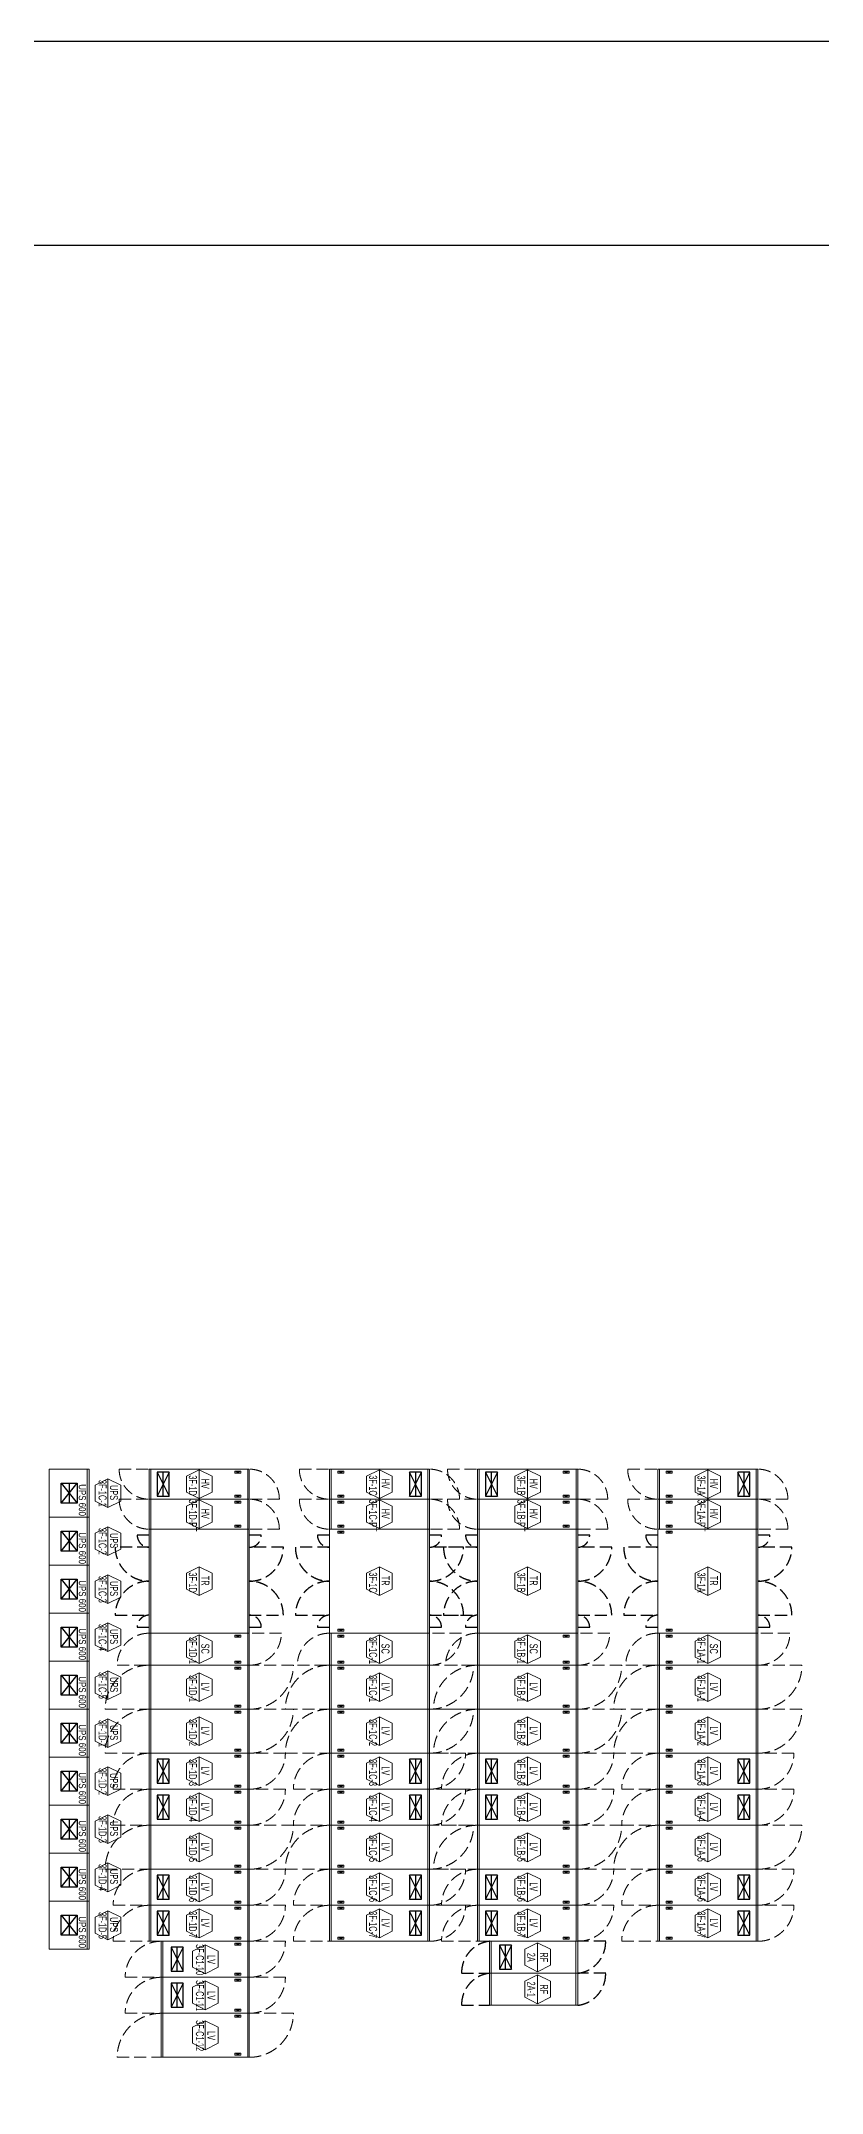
# Model space of a CAD drawing. Header units: millimetres. Extents: x 0 to 504600, y -356400 to 891000.
# Drawn here: x 115254 to 134754, y 483314 to 534600 of the extents above; entities that cross this region are included whole.
import ezdxf
from ezdxf.enums import TextEntityAlignment as Align

# ---------------------------------------------------------------- set-up
doc = ezdxf.new("R2010")
doc.units = ezdxf.units.MM
doc.header["$LTSCALE"] = 150
doc.linetypes.add('LH2', pattern=[2.85, 2, -0.85])
doc.layers.get('Defpoints').update_dxf_attribs({"color": 150})
doc.layers.add('-----31 Base Plan Equipment', color=5, linetype='Continuous', lineweight=0)
doc.layers.add('NOPLOT', color=191, linetype='Continuous', plot=False)
doc.styles.add('ELEC', font='')
doc.styles.get('ELEC').set_extended_font_data('Dotum')

# ---------------------------------------------------------------- blocks, each defined once
blk = doc.blocks.new('UPS 600kV')
blk.add_line((800, 850), (-402, 850))
blk.add_lwpolyline([(798, -100), (-402, -100), (-402, 900), (798, 900)], close=True)
at = {"layer": 'NOPLOT'}
for p, q in [((-52, 199), (448, 601)), ((448, 199), (-52, 601)), ((-52, 400), (448, 400))]:
    blk.add_line(p, q, dxfattribs=at)
blk.add_lwpolyline([(448, 601), (448, 199), (-52, 199), (-52, 601)], close=True, dxfattribs=at)
at = {"layer": 'NOPLOT', "style": 'ELEC', "width": 0.85}
blk.add_text('UPS 600', height=178.2, dxfattribs=at).set_placement((-26, 731), align=Align.MIDDLE_LEFT)
blk = doc.blocks.new('750X2500')
at = {"color": 8, "linetype": 'LH2'}
for p, q in [((-3250, 750), (-2458, 750)), ((750, 0), (-42, 0))]:
    blk.add_line(p, q, dxfattribs=at)
for p, q in [((-2460, 750), (-2460, 0)), ((-210, 700), (-360, 650)), ((-360, 700), (-210, 650)), ((-40, 750), (-40, 0)), ((-210, 50), (-360, 100)), ((-360, 50), (-210, 100))]:
    blk.add_line(p, q)
for points in [[(-2500, 750), (-2500, 0), (0, 0), (0, 750)], [(-360, 700), (-210, 700), (-210, 650), (-360, 650)], [(-360, 50), (-210, 50), (-210, 100), (-360, 100)]]:
    blk.add_lwpolyline(points, close=True)
for centre, start, end in [((-2500, 750), 180, 270), ((0, 0), 0, 90)]:
    blk.add_arc(centre, 750, start, end, dxfattribs=at)
blk = doc.blocks.new('800X2500')
for p, q in [((-2460, 800), (-2460, 0)), ((-210, 750), (-360, 700)), ((-360, 750), (-210, 700)), ((-40, 800), (-40, 0)), ((-210, 50), (-360, 100)), ((-360, 50), (-210, 100))]:
    blk.add_line(p, q)
at = {"color": 8, "linetype": 'LH2'}
for p, q in [((800, 800), (-42, 800)), ((-3300, 0), (-2458, 0))]:
    blk.add_line(p, q, dxfattribs=at)
for points in [[(-2500, 800), (-2500, 0), (0, 0), (0, 800)], [(-360, 750), (-210, 750), (-210, 700), (-360, 700)], [(-360, 50), (-210, 50), (-210, 100), (-360, 100)]]:
    blk.add_lwpolyline(points, close=True)
for centre, start, end in [((-2500, 0), 90, 180), ((0, 800), 270, 0)]:
    blk.add_arc(centre, 800, start, end, dxfattribs=at)
blk = doc.blocks.new('1100X2500')
for p, q in [((-2460, 1100), (-2460, 0)), ((-210, 1050), (-360, 1000)), ((-360, 1050), (-210, 1000)), ((-40, 1100), (-40, 0)), ((-210, 50), (-360, 100)), ((-360, 50), (-210, 100))]:
    blk.add_line(p, q)
at = {"color": 8, "linetype": 'LH2'}
for p, q in [((1100, 1100), (-42, 1100)), ((-3600, 0), (-2458, 0))]:
    blk.add_line(p, q, dxfattribs=at)
at = {"elevation": 0}
for points in [[(-2500, 1100), (-2500, 0), (0, 0), (0, 1100)], [(-360, 1050), (-210, 1050), (-210, 1000), (-360, 1000)], [(-360, 50), (-210, 50), (-210, 100), (-360, 100)]]:
    blk.add_lwpolyline(points, close=True, dxfattribs=at)
at = {"color": 8, "linetype": 'LH2'}
for centre, start, end in [((-2500, 0), 90, 180), ((0, 1100), 270, 0)]:
    blk.add_arc(centre, 1100, start, end, dxfattribs=at)
blk = doc.blocks.new('900X2500')
for p, q in [((-2460, 900), (-2460, 0)), ((-210, 850), (-360, 800)), ((-360, 850), (-210, 800)), ((-40, 900), (-40, 0)), ((-210, 50), (-360, 100)), ((-360, 50), (-210, 100))]:
    blk.add_line(p, q)
at = {"color": 8, "linetype": 'LH2'}
for p, q in [((900, 900), (-42, 900)), ((-3400, 0), (-2458, 0))]:
    blk.add_line(p, q, dxfattribs=at)
at = {"elevation": 0}
for points in [[(-2500, 900), (-2500, 0), (0, 0), (0, 900)], [(-360, 850), (-210, 850), (-210, 800), (-360, 800)], [(-360, 50), (-210, 50), (-210, 100), (-360, 100)]]:
    blk.add_lwpolyline(points, close=True, dxfattribs=at)
at = {"color": 8, "linetype": 'LH2'}
for centre, start, end in [((-2500, 0), 90, 180), ((0, 900), 270, 0)]:
    blk.add_arc(centre, 900, start, end, dxfattribs=at)
blk = doc.blocks.new('1100x2200')
for p, q in [((-2160, 0), (-2160, 1100)), ((-1990, 1050), (-1840, 1000)), ((-1840, 1050), (-1990, 1000)), ((-40, 0), (-40, 1100)), ((-1990, 50), (-1840, 100)), ((-1840, 50), (-1990, 100))]:
    blk.add_line(p, q)
at = {"color": 8, "linetype": 'LH2'}
for p, q in [((1100, 1100), (-42, 1100)), ((-3300, 0), (-2158, 0))]:
    blk.add_line(p, q, dxfattribs=at)
at = {"elevation": 0}
for points in [[(0, 0), (0, 1100), (-2200, 1100), (-2200, 0)], [(-1840, 1050), (-1990, 1050), (-1990, 1000), (-1840, 1000)], [(-1840, 50), (-1990, 50), (-1990, 100), (-1840, 100)]]:
    blk.add_lwpolyline(points, close=True, dxfattribs=at)
at = {"color": 8, "linetype": 'LH2'}
for centre, start, end in [((-2200, 0), 90, 180), ((0, 1100), 270, 0)]:
    blk.add_arc(centre, 1100, start, end, dxfattribs=at)
blk = doc.blocks.new('900x2200')
for p, q in [((-2160, 900), (-2160, 0)), ((-210, 850), (-360, 800)), ((-360, 850), (-210, 800)), ((-40, 900), (-40, 0)), ((-210, 50), (-360, 100)), ((-360, 50), (-210, 100))]:
    blk.add_line(p, q)
at = {"color": 8, "linetype": 'LH2'}
for p, q in [((900, 900), (-42, 900)), ((-3100, 0), (-2158, 0))]:
    blk.add_line(p, q, dxfattribs=at)
for points in [[(-2200, 900), (-2200, 0), (0, 0), (0, 900)], [(-360, 850), (-210, 850), (-210, 800), (-360, 800)], [(-360, 50), (-210, 50), (-210, 100), (-360, 100)]]:
    blk.add_lwpolyline(points, close=True)
for centre, start, end in [((-2200, 0), 90, 180), ((0, 900), 270, 0)]:
    blk.add_arc(centre, 900, start, end, dxfattribs=at)

msp = doc.modelspace()

# ---------------------------------------------------------------- linework, layer by layer
at = {"layer": '-----31 Base Plan Equipment'}
for p, q in [((117994, 497405), (117994, 494805)), ((120414, 497405), (120414, 494805)), ((122814, 497305), (122664, 497355)), ((122814, 497355), (122664, 497305)), ((124914, 494805), (124914, 497405)), ((126194, 497405), (126194, 494805)), ((128614, 497405), (128614, 494805)), ((131014, 497305), (130864, 497355)), ((131014, 497355), (130864, 497305)), ((133114, 494805), (133114, 497405)), ((122814, 494855), (122664, 494905)), ((122814, 494905), (122664, 494855)), ((131014, 494855), (130864, 494905)), ((131014, 494905), (130864, 494855)), ((126494, 487105), (126494, 486305)), ((128612, 487105), (128612, 486305)), ((126494, 486305), (126494, 485505)), ((128612, 486305), (128612, 485505))]:
    msp.add_line(p, q, dxfattribs=at)
at = {"layer": '-----31 Base Plan Equipment', "elevation": 0}
for points in [[(116924, 498665), (116924, 497945), (116604, 498105), (116604, 498505), (116924, 498665), (117244, 498505), (117244, 498105), (116924, 497945)], [(119204, 498890), (119204, 498170), (119524, 498330), (119524, 498730), (119204, 498890), (118884, 498730), (118884, 498330), (119204, 498170)], [(123704, 498890), (123704, 498170), (124024, 498330), (124024, 498730), (123704, 498890), (123384, 498730), (123384, 498330), (123704, 498170)], [(127404, 498890), (127404, 498170), (127724, 498330), (127724, 498730), (127404, 498890), (127084, 498730), (127084, 498330), (127404, 498170)], [(131904, 498890), (131904, 498170), (132224, 498330), (132224, 498730), (131904, 498890), (131584, 498730), (131584, 498330), (131904, 498170)], [(119204, 498140), (119204, 497420), (119524, 497580), (119524, 497980), (119204, 498140), (118884, 497980), (118884, 497580), (119204, 497420)], [(123704, 498140), (123704, 497420), (124024, 497580), (124024, 497980), (123704, 498140), (123384, 497980), (123384, 497580), (123704, 497420)], [(127404, 498140), (127404, 497420), (127724, 497580), (127724, 497980), (127404, 498140), (127084, 497980), (127084, 497580), (127404, 497420)], [(131904, 498140), (131904, 497420), (132224, 497580), (132224, 497980), (131904, 498140), (131584, 497980), (131584, 497580), (131904, 497420)], [(116924, 497465), (116924, 496745), (116604, 496905), (116604, 497305), (116924, 497465), (117244, 497305), (117244, 496905), (116924, 496745)], [(119204, 496465), (119204, 495745), (119524, 495905), (119524, 496305), (119204, 496465), (118884, 496305), (118884, 495905), (119204, 495745)], [(123704, 496465), (123704, 495745), (124024, 495905), (124024, 496305), (123704, 496465), (123384, 496305), (123384, 495905), (123704, 495745)], [(127404, 496465), (127404, 495745), (127724, 495905), (127724, 496305), (127404, 496465), (127084, 496305), (127084, 495905), (127404, 495745)], [(131904, 496465), (131904, 495745), (132224, 495905), (132224, 496305), (131904, 496465), (131584, 496305), (131584, 495905), (131904, 495745)], [(116924, 496265), (116924, 495545), (116604, 495705), (116604, 496105), (116924, 496265), (117244, 496105), (117244, 495705), (116924, 495545)], [(116924, 495065), (116924, 494345), (116604, 494505), (116604, 494905), (116924, 495065), (117244, 494905), (117244, 494505), (116924, 494345)], [(119204, 494765), (119204, 494045), (119524, 494205), (119524, 494605), (119204, 494765), (118884, 494605), (118884, 494205), (119204, 494045)], [(123704, 494765), (123704, 494045), (124024, 494205), (124024, 494605), (123704, 494765), (123384, 494605), (123384, 494205), (123704, 494045)], [(127404, 494765), (127404, 494045), (127724, 494205), (127724, 494605), (127404, 494765), (127084, 494605), (127084, 494205), (127404, 494045)], [(131904, 494765), (131904, 494045), (132224, 494205), (132224, 494605), (131904, 494765), (131584, 494605), (131584, 494205), (131904, 494045)], [(116924, 493865), (116924, 493145), (116604, 493305), (116604, 493705), (116924, 493865), (117244, 493705), (117244, 493305), (116924, 493145)], [(119204, 493815), (119204, 493095), (119524, 493255), (119524, 493655), (119204, 493815), (118884, 493655), (118884, 493255), (119204, 493095)], [(123704, 493815), (123704, 493095), (124024, 493255), (124024, 493655), (123704, 493815), (123384, 493655), (123384, 493255), (123704, 493095)], [(127404, 493815), (127404, 493095), (127724, 493255), (127724, 493655), (127404, 493815), (127084, 493655), (127084, 493255), (127404, 493095)], [(131904, 493815), (131904, 493095), (132224, 493255), (132224, 493655), (131904, 493815), (131584, 493655), (131584, 493255), (131904, 493095)], [(116924, 492665), (116924, 491945), (116604, 492105), (116604, 492505), (116924, 492665), (117244, 492505), (117244, 492105), (116924, 491945)], [(119204, 492715), (119204, 491995), (119524, 492155), (119524, 492555), (119204, 492715), (118884, 492555), (118884, 492155), (119204, 491995)], [(123704, 492715), (123704, 491995), (124024, 492155), (124024, 492555), (123704, 492715), (123384, 492555), (123384, 492155), (123704, 491995)], [(127404, 492715), (127404, 491995), (127724, 492155), (127724, 492555), (127404, 492715), (127084, 492555), (127084, 492155), (127404, 491995)], [(131904, 492715), (131904, 491995), (132224, 492155), (132224, 492555), (131904, 492715), (131584, 492555), (131584, 492155), (131904, 491995)], [(116924, 491465), (116924, 490745), (116604, 490905), (116604, 491305), (116924, 491465), (117244, 491305), (117244, 490905), (116924, 490745)], [(119204, 491715), (119204, 490995), (119524, 491155), (119524, 491555), (119204, 491715), (118884, 491555), (118884, 491155), (119204, 490995)], [(123704, 491715), (123704, 490995), (124024, 491155), (124024, 491555), (123704, 491715), (123384, 491555), (123384, 491155), (123704, 490995)], [(127404, 491715), (127404, 490995), (127724, 491155), (127724, 491555), (127404, 491715), (127084, 491555), (127084, 491155), (127404, 490995)], [(131904, 491715), (131904, 490995), (132224, 491155), (132224, 491555), (131904, 491715), (131584, 491555), (131584, 491155), (131904, 490995)], [(119204, 490815), (119204, 490095), (119524, 490255), (119524, 490655), (119204, 490815), (118884, 490655), (118884, 490255), (119204, 490095)], [(123704, 490815), (123704, 490095), (124024, 490255), (124024, 490655), (123704, 490815), (123384, 490655), (123384, 490255), (123704, 490095)], [(127404, 490815), (127404, 490095), (127724, 490255), (127724, 490655), (127404, 490815), (127084, 490655), (127084, 490255), (127404, 490095)], [(131904, 490815), (131904, 490095), (132224, 490255), (132224, 490655), (131904, 490815), (131584, 490655), (131584, 490255), (131904, 490095)], [(116924, 490265), (116924, 489545), (116604, 489705), (116604, 490105), (116924, 490265), (117244, 490105), (117244, 489705), (116924, 489545)], [(119204, 489815), (119204, 489095), (119524, 489255), (119524, 489655), (119204, 489815), (118884, 489655), (118884, 489255), (119204, 489095)], [(123704, 489815), (123704, 489095), (124024, 489255), (124024, 489655), (123704, 489815), (123384, 489655), (123384, 489255), (123704, 489095)], [(127404, 489815), (127404, 489095), (127724, 489255), (127724, 489655), (127404, 489815), (127084, 489655), (127084, 489255), (127404, 489095)], [(131904, 489815), (131904, 489095), (132224, 489255), (132224, 489655), (131904, 489815), (131584, 489655), (131584, 489255), (131904, 489095)], [(116924, 489065), (116924, 488345), (116604, 488505), (116604, 488905), (116924, 489065), (117244, 488905), (117244, 488505), (116924, 488345)], [(119204, 488815), (119204, 488095), (119524, 488255), (119524, 488655), (119204, 488815), (118884, 488655), (118884, 488255), (119204, 488095)], [(123704, 488815), (123704, 488095), (124024, 488255), (124024, 488655), (123704, 488815), (123384, 488655), (123384, 488255), (123704, 488095)], [(127404, 488815), (127404, 488095), (127724, 488255), (127724, 488655), (127404, 488815), (127084, 488655), (127084, 488255), (127404, 488095)], [(131904, 488815), (131904, 488095), (132224, 488255), (132224, 488655), (131904, 488815), (131584, 488655), (131584, 488255), (131904, 488095)], [(116924, 487865), (116924, 487145), (116604, 487305), (116604, 487705), (116924, 487865), (117244, 487705), (117244, 487305), (116924, 487145)], [(119204, 487915), (119204, 487195), (119524, 487355), (119524, 487755), (119204, 487915), (118884, 487755), (118884, 487355), (119204, 487195)], [(123704, 487915), (123704, 487195), (124024, 487355), (124024, 487755), (123704, 487915), (123384, 487755), (123384, 487355), (123704, 487195)], [(127404, 487915), (127404, 487195), (127724, 487355), (127724, 487755), (127404, 487915), (127084, 487755), (127084, 487355), (127404, 487195)], [(131904, 487915), (131904, 487195), (132224, 487355), (132224, 487755), (131904, 487915), (131584, 487755), (131584, 487355), (131904, 487195)]]:
    msp.add_lwpolyline(points, dxfattribs=at)
for points in [[(120454, 497405), (120454, 494805), (117954, 494805), (117954, 497405)], [(122454, 494805), (122454, 497405), (124954, 497405), (124954, 494805)], [(122664, 497305), (122664, 497355), (122814, 497355), (122814, 497305)], [(128654, 497405), (128654, 494805), (126154, 494805), (126154, 497405)], [(130654, 494805), (130654, 497405), (133154, 497405), (133154, 494805)], [(130864, 497305), (130864, 497355), (131014, 497355), (131014, 497305)], [(122664, 494855), (122664, 494905), (122814, 494905), (122814, 494855)], [(130864, 494855), (130864, 494905), (131014, 494905), (131014, 494855)]]:
    msp.add_lwpolyline(points, close=True, dxfattribs=at)
at = {"layer": '-----31 Base Plan Equipment'}
for points in [[(119354, 486295), (119354, 487015), (119674, 486855), (119674, 486455), (119354, 486295), (119034, 486455), (119034, 486855), (119354, 487015)], [(127654, 487065), (127654, 486345), (127334, 486505), (127334, 486905), (127654, 487065), (127974, 486905), (127974, 486505), (127654, 486345)], [(127654, 486265), (127654, 485545), (127334, 485705), (127334, 486105), (127654, 486265), (127974, 486105), (127974, 485705), (127654, 485545)], [(119354, 485395), (119354, 486115), (119674, 485955), (119674, 485555), (119354, 485395), (119034, 485555), (119034, 485955), (119354, 486115)], [(119354, 484395), (119354, 485115), (119674, 484955), (119674, 484555), (119354, 484395), (119034, 484555), (119034, 484955), (119354, 485115)]]:
    msp.add_lwpolyline(points, dxfattribs=at)
for points in [[(126454, 487105), (126454, 486305), (128654, 486305), (128654, 487105)], [(126454, 486305), (126454, 485505), (128654, 485505), (128654, 486305)]]:
    msp.add_lwpolyline(points, close=True, dxfattribs=at)
at = {"color": 8, "linetype": 'LH2', "elevation": 0}
for points in [[(117954, 497255), (117654, 497255, 0.414214), (117954, 496955), (117104, 496955, 0.414214), (117954, 496105, 0.414214), (117104, 495255), (117954, 495255, 0.414214), (117654, 494955), (117954, 494955)], [(120454, 494955), (120754, 494955, 0.414214), (120454, 495255), (121304, 495255, 0.414214), (120454, 496105, 0.414214), (121304, 496955), (120454, 496955, 0.414214), (120754, 497255), (120454, 497255)], [(122454, 497255), (122154, 497255, 0.414214), (122454, 496955), (121604, 496955, 0.414214), (122454, 496105, 0.414214), (121604, 495255), (122454, 495255, 0.414214), (122154, 494955), (122454, 494955)], [(124954, 494955), (125254, 494955, 0.414214), (124954, 495255), (125804, 495255, 0.414214), (124954, 496105, 0.414214), (125804, 496955), (124954, 496955, 0.414214), (125254, 497255), (124954, 497255)], [(126154, 497255), (125854, 497255, 0.414214), (126154, 496955), (125304, 496955, 0.414214), (126154, 496105, 0.414214), (125304, 495255), (126154, 495255, 0.414214), (125854, 494955), (126154, 494955)], [(128654, 494955), (128954, 494955, 0.414214), (128654, 495255), (129504, 495255, 0.414214), (128654, 496105, 0.414214), (129504, 496955), (128654, 496955, 0.414214), (128954, 497255), (128654, 497255)], [(130654, 497255), (130354, 497255, 0.414214), (130654, 496955), (129804, 496955, 0.414214), (130654, 496105, 0.414214), (129804, 495255), (130654, 495255, 0.414214), (130354, 494955), (130654, 494955)], [(133154, 494955), (133454, 494955, 0.414214), (133154, 495255), (134004, 495255, 0.414214), (133154, 496105, 0.414214), (134004, 496955), (133154, 496955, 0.414214), (133454, 497255), (133154, 497255)], [(126454, 487105, 0.385743), (125754, 486305), (126454, 486305)], [(128654, 486305, 0.385743), (129354, 487105), (128654, 487105)], [(126454, 486305, 0.385743), (125754, 485505), (126454, 485505)], [(128654, 485505, 0.385743), (129354, 486305), (128654, 486305)]]:
    msp.add_lwpolyline(points, format="xyb", dxfattribs=at)
at = {"layer": 'Defpoints'}
for points in [[(0, 534600), (252300, 534600), (252300, 356400), (0, 356400)], [(9300, 529500), (219300, 529500), (219300, 361500), (9300, 361500)]]:
    msp.add_lwpolyline(points, close=True, dxfattribs=at)
at = {"layer": 'NOPLOT'}
for p, q in [((118454, 498830), (118154, 498230)), ((118154, 498830), (118454, 498230)), ((118304, 498230), (118304, 498830)), ((124454, 498230), (124754, 498830)), ((124754, 498230), (124454, 498830)), ((124604, 498830), (124604, 498230)), ((126654, 498830), (126354, 498230)), ((126354, 498830), (126654, 498230)), ((126504, 498230), (126504, 498830)), ((132654, 498230), (132954, 498830)), ((132954, 498230), (132654, 498830)), ((132804, 498830), (132804, 498230)), ((118454, 491655), (118154, 491055)), ((118154, 491655), (118454, 491055)), ((118304, 491055), (118304, 491655)), ((124454, 491055), (124754, 491655)), ((124754, 491055), (124454, 491655)), ((124604, 491655), (124604, 491055)), ((126654, 491655), (126354, 491055)), ((126354, 491655), (126654, 491055)), ((126504, 491055), (126504, 491655)), ((132654, 491055), (132954, 491655)), ((132954, 491055), (132654, 491655)), ((132804, 491655), (132804, 491055)), ((118454, 490755), (118154, 490155)), ((118154, 490755), (118454, 490155)), ((118304, 490155), (118304, 490755)), ((124454, 490155), (124754, 490755)), ((124754, 490155), (124454, 490755)), ((124604, 490755), (124604, 490155)), ((126654, 490755), (126354, 490155)), ((126354, 490755), (126654, 490155)), ((126504, 490155), (126504, 490755)), ((132654, 490155), (132954, 490755)), ((132954, 490155), (132654, 490755)), ((132804, 490755), (132804, 490155)), ((118454, 488755), (118154, 488155)), ((118154, 488755), (118454, 488155)), ((118304, 488155), (118304, 488755)), ((124454, 488155), (124754, 488755)), ((124754, 488155), (124454, 488755)), ((124604, 488755), (124604, 488155)), ((126654, 488755), (126354, 488155)), ((126354, 488755), (126654, 488155)), ((126504, 488155), (126504, 488755)), ((132654, 488155), (132954, 488755)), ((132954, 488155), (132654, 488755)), ((132804, 488755), (132804, 488155)), ((118454, 487855), (118154, 487255)), ((118154, 487855), (118454, 487255)), ((118304, 487255), (118304, 487855)), ((124454, 487255), (124754, 487855)), ((124754, 487255), (124454, 487855)), ((124604, 487855), (124604, 487255)), ((126654, 487855), (126354, 487255)), ((126354, 487855), (126654, 487255)), ((126504, 487255), (126504, 487855)), ((132654, 487255), (132954, 487855)), ((132954, 487255), (132654, 487855)), ((132804, 487855), (132804, 487255)), ((118804, 486955), (118504, 486355)), ((118504, 486955), (118804, 486355)), ((118654, 486355), (118654, 486955)), ((127004, 487005), (126704, 486405)), ((126704, 487005), (127004, 486405)), ((126854, 486405), (126854, 487005)), ((118804, 486055), (118504, 485455)), ((118504, 486055), (118804, 485455)), ((118654, 485455), (118654, 486055))]:
    msp.add_line(p, q, dxfattribs=at)
for points in [[(118454, 498830), (118154, 498830), (118154, 498230), (118454, 498230)], [(124454, 498230), (124754, 498230), (124754, 498830), (124454, 498830)], [(126654, 498830), (126354, 498830), (126354, 498230), (126654, 498230)], [(132654, 498230), (132954, 498230), (132954, 498830), (132654, 498830)], [(118454, 491655), (118154, 491655), (118154, 491055), (118454, 491055)], [(124454, 491055), (124754, 491055), (124754, 491655), (124454, 491655)], [(126654, 491655), (126354, 491655), (126354, 491055), (126654, 491055)], [(132654, 491055), (132954, 491055), (132954, 491655), (132654, 491655)], [(118804, 486955), (118504, 486955), (118504, 486355), (118804, 486355)], [(118804, 486055), (118504, 486055), (118504, 485455), (118804, 485455)]]:
    msp.add_lwpolyline(points, close=True, dxfattribs=at)
at = {"layer": 'NOPLOT', "elevation": 0}
for points in [[(118454, 490755), (118154, 490755), (118154, 490155), (118454, 490155)], [(124454, 490155), (124754, 490155), (124754, 490755), (124454, 490755)], [(126654, 490755), (126354, 490755), (126354, 490155), (126654, 490155)], [(132654, 490155), (132954, 490155), (132954, 490755), (132654, 490755)], [(118454, 488755), (118154, 488755), (118154, 488155), (118454, 488155)], [(124454, 488155), (124754, 488155), (124754, 488755), (124454, 488755)], [(126654, 488755), (126354, 488755), (126354, 488155), (126654, 488155)], [(132654, 488155), (132954, 488155), (132954, 488755), (132654, 488755)], [(118454, 487855), (118154, 487855), (118154, 487255), (118454, 487255)], [(124454, 487255), (124754, 487255), (124754, 487855), (124454, 487855)], [(126654, 487855), (126354, 487855), (126354, 487255), (126654, 487255)], [(132654, 487255), (132954, 487255), (132954, 487855), (132654, 487855)], [(127004, 487005), (126704, 487005), (126704, 486405), (127004, 486405)]]:
    msp.add_lwpolyline(points, close=True, dxfattribs=at)

# ---------------------------------------------------------------- block references
at = {"layer": '-----31 Base Plan Equipment'}
for name, p, rotation in [('UPS 600kV', (115554, 498503), 270), ('750X2500', (122454, 498905), 180), ('750X2500', (130654, 498905), 180), ('750X2500', (122454, 498155), 180), ('750X2500', (130654, 498155), 180), ('UPS 600kV', (115554, 497303), 270), ('UPS 600kV', (115554, 496103), 270), ('UPS 600kV', (115554, 494903), 270), ('800X2500', (122454, 494805), 180), ('800X2500', (130654, 494805), 180), ('UPS 600kV', (115554, 493703), 270), ('1100X2500', (122454, 494005), 180), ('1100X2500', (130654, 494005), 180), ('UPS 600kV', (115554, 492503), 270), ('1100X2500', (122454, 492905), 180), ('1100X2500', (130654, 492905), 180), ('UPS 600kV', (115554, 491303), 270), ('900X2500', (122454, 491805), 180), ('900X2500', (130654, 491805), 180), ('900X2500', (122454, 490905), 180), ('900X2500', (130654, 490905), 180), ('UPS 600kV', (115554, 490103), 270), ('1100X2500', (122454, 490005), 180), ('1100X2500', (130654, 490005), 180), ('UPS 600kV', (115554, 488903), 270), ('900X2500', (122454, 488905), 180), ('900X2500', (130654, 488905), 180), ('UPS 600kV', (115554, 487703), 270), ('900X2500', (122454, 488005), 180), ('900X2500', (130654, 488005), 180), ('1100x2200', (118254, 485305), 180)]:
    msp.add_blockref(name, p, dxfattribs=dict(at, rotation=rotation))
for name, p in [('750X2500', (120454, 498155)), ('750X2500', (128654, 498155)), ('750X2500', (120454, 497405)), ('750X2500', (128654, 497405)), ('800X2500', (120454, 494005)), ('800X2500', (128654, 494005)), ('1100X2500', (120454, 492905)), ('1100X2500', (128654, 492905)), ('1100X2500', (120454, 491805)), ('1100X2500', (128654, 491805)), ('900X2500', (120454, 490905)), ('900X2500', (128654, 490905)), ('900X2500', (120454, 490005)), ('900X2500', (128654, 490005)), ('1100X2500', (120454, 488905)), ('1100X2500', (128654, 488905)), ('900X2500', (120454, 488005)), ('900X2500', (128654, 488005)), ('900X2500', (120454, 487105)), ('900X2500', (128654, 487105)), ('900x2200', (120454, 486205)), ('900x2200', (120454, 485305))]:
    msp.add_blockref(name, p, dxfattribs=at)

# ---------------------------------------------------------------- texts
at = {"layer": '-----31 Base Plan Equipment', "style": 'ELEC', "width": 0.7}
for s, p in [('3F-1C-1', (116790, 498300)), ('3F-1D', (119045, 498497)), ('HV', (119355, 498542)), ('3F-1C', (123545, 498497)), ('HV', (123855, 498542)), ('3F-1B', (127245, 498497)), ('HV', (127555, 498542)), ('3F-1A', (131745, 498497)), ('HV', (132055, 498542)), ('UPS', (117075, 498321)), ('3F-1D-PT', (119045, 497747)), ('3F-1C-PT', (123545, 497747)), ('3F-1B-PT', (127245, 497747)), ('3F-1A-PT', (131745, 497747)), ('HV', (119355, 497792)), ('HV', (123855, 497792)), ('HV', (127555, 497792)), ('HV', (132055, 497792)), ('3F-1C-2', (116790, 497100)), ('UPS', (117075, 497121)), ('3F-1C-3', (116790, 495900)), ('UPS', (117075, 495921)), ('3F-1D', (119045, 496072)), ('TR', (119355, 496117)), ('3F-1C', (123545, 496072)), ('TR', (123855, 496117)), ('3F-1B', (127245, 496072)), ('TR', (127555, 496117)), ('3F-1A', (131745, 496072)), ('TR', (132055, 496117)), ('3F-1C-4', (116790, 494700)), ('UPS', (117075, 494721)), ('3F-1D-1', (119045, 494372)), ('SC', (119355, 494417)), ('3F-1C-1', (123545, 494372)), ('SC', (123855, 494417)), ('3F-1B-1', (127245, 494372)), ('SC', (127555, 494417)), ('3F-1A-1', (131745, 494372)), ('SC', (132055, 494417)), ('3F-1C-5', (116790, 493500)), ('UPS', (117075, 493521)), ('3F-1D-1', (119045, 493422)), ('LV', (119355, 493467)), ('3F-1C-1', (123545, 493422)), ('LV', (123855, 493467)), ('3F-1B-1', (127245, 493422)), ('LV', (127555, 493467)), ('3F-1A-1', (131745, 493422)), ('LV', (132055, 493467)), ('3F-1D-1', (116790, 492300)), ('UPS', (117075, 492321)), ('3F-1D-2', (119045, 492322)), ('LV', (119355, 492367)), ('3F-1C-2', (123545, 492322)), ('LV', (123855, 492367)), ('3F-1B-2', (127245, 492322)), ('LV', (127555, 492367)), ('3F-1A-2', (131745, 492322)), ('LV', (132055, 492367)), ('3F-1D-2', (116790, 491100)), ('3F-1D-3', (119045, 491322)), ('LV', (119355, 491367)), ('3F-1C-3', (123545, 491322)), ('LV', (123855, 491367)), ('3F-1B-3', (127245, 491322)), ('LV', (127555, 491367)), ('3F-1A-3', (131745, 491322)), ('LV', (132055, 491367)), ('UPS', (117075, 491121)), ('3F-1D-4', (119045, 490422)), ('LV', (119355, 490467)), ('3F-1C-4', (123545, 490422)), ('LV', (123855, 490467)), ('3F-1B-4', (127245, 490422)), ('LV', (127555, 490467)), ('3F-1A-4', (131745, 490422)), ('LV', (132055, 490467)), ('3F-1D-3', (116790, 489900)), ('UPS', (117075, 489921)), ('3F-1D-5', (119045, 489422)), ('LV', (119355, 489467)), ('3F-1C-5', (123545, 489422)), ('LV', (123855, 489467)), ('3F-1B-5', (127245, 489422)), ('LV', (127555, 489467)), ('3F-1A-5', (131745, 489422)), ('LV', (132055, 489467)), ('3F-1D-4', (116790, 488700)), ('UPS', (117075, 488721)), ('3F-1D-6', (119045, 488422)), ('LV', (119355, 488467)), ('3F-1C-6', (123545, 488422)), ('LV', (123855, 488467)), ('3F-1B-6', (127245, 488422)), ('LV', (127555, 488467)), ('3F-1A-6', (131745, 488422)), ('LV', (132055, 488467)), ('3F-1D-5', (116790, 487500)), ('3F-1D-7', (119045, 487522)), ('3F-1C-7', (123545, 487522)), ('3F-1B-7', (127245, 487522)), ('3F-1A-7', (131745, 487522)), ('UPS', (117075, 487521)), ('LV', (119355, 487567)), ('LV', (123855, 487567)), ('LV', (127555, 487567)), ('LV', (132055, 487567)), ('3F-C1-10', (119220, 486646)), ('LV', (119505, 486646)), ('2A', (127494, 486705)), ('RF', (127814, 486705)), ('3F-C1-11', (119220, 485746)), ('LV', (119505, 485746)), ('2A-1', (127494, 485905)), ('RF', (127814, 485905)), ('3F-C1-12', (119220, 484746)), ('LV', (119505, 484746))]:
    msp.add_text(s, height=200, rotation=270, dxfattribs=at).set_placement(p, align=Align.MIDDLE_CENTER)

doc.saveas('drawing.dxf')
